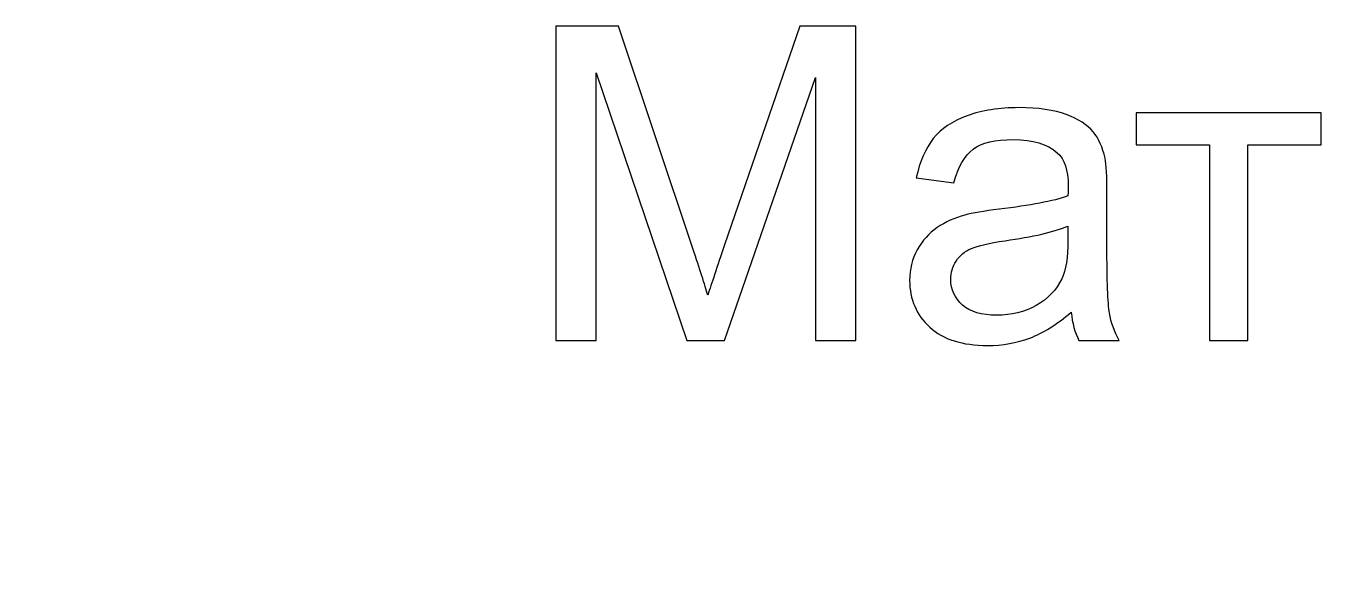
# Model space of a CAD drawing. Header units: centimetres. Extents: x -34 to 236, y -37 to 15.
# Drawn here: x 182.36 to 187.73, y 8.44 to 10.69 of the extents above; entities that cross this region are included whole.
import ezdxf

# ---------------------------------------------------------------- set-up
doc = ezdxf.new("R2010")
doc.units = ezdxf.units.CM
doc.header["$MEASUREMENT"] = 0
doc.layers.add('layer 1', color=7, linetype='Continuous')

msp = doc.modelspace()

# ---------------------------------------------------------------- linework, layer by layer
at = {"layer": 'layer 1', "color": 114, "lineweight": 5}
msp.add_open_spline([(220.02528, -7.78406), (220.57756, -7.78406), (221.02527, -8.23178), (221.02527, -8.78406), (221.02527, -8.78406), (221.02527, -9.33634), (220.57756, -9.78406), (220.02527, -9.78406), (220.02527, -9.78406), (220.02527, -9.78406), (220.02527, -8.58406), (220.02527, -8.58406), (220.02527, -8.58406), (220.02527, -8.58406), (219.72047, -8.58406), (219.72047, -8.58406), (219.72047, -8.58406), (219.72047, -8.58406), (219.62527, -8.58406), (219.62527, -8.58406), (219.62527, -8.58406), (219.62527, -8.58406), (219.62527, -9.78406), (219.62527, -9.78406), (219.62527, -9.78406), (219.62527, -9.78406), (206.72047, -9.78406), (206.72047, -9.78406), (206.72047, -9.78406), (206.72047, -9.78406), (206.72047, -8.58406), (206.72047, -8.58406), (206.72047, -8.58406), (206.72047, -8.58406), (206.41567, -8.58406), (206.41567, -8.58406), (206.41567, -8.58406), (206.41567, -8.58406), (206.32047, -8.58406), (206.32047, -8.58406), (206.32047, -8.58406), (206.32047, -8.58406), (206.32047, -9.78406), (206.32047, -9.78406), (206.32047, -9.78406), (206.32047, -9.78406), (195.52528, -9.78406), (195.52528, -9.78406), (195.52528, -9.78406), (190.85834, -9.78406), (186.30699, -8.33218), (182.50215, -5.62968), (182.50215, -5.62968), (182.39688, -5.5549), (182.36087, -5.41511), (182.41691, -5.29878), (182.41691, -5.29878), (182.47296, -5.18246), (182.60472, -5.1235), (182.72881, -5.15922), (182.72881, -5.15922), (183.49338, -5.37936), (184.27248, -5.54525), (185.06032, -5.6557), (185.06032, -5.6557), (185.06032, -5.6557), (185.06032, -6.46878), (185.06032, -6.46878), (185.06032, -6.46878), (185.06032, -6.46878), (185.15552, -6.46878), (185.15552, -6.46878), (185.15552, -6.46878), (185.15552, -6.46878), (185.46032, -6.46878), (185.46032, -6.46878), (185.46032, -6.46878), (185.46032, -6.46878), (185.46032, -5.70693), (185.46032, -5.70693), (185.46032, -5.70693), (185.72637, -5.73777), (185.99311, -5.7623), (186.26032, -5.78048), (186.26032, -5.78048), (186.26032, -5.78048), (186.26032, -6.58048), (186.26032, -6.58048), (186.26032, -6.58048), (186.26032, -6.58048), (186.56512, -6.58048), (186.56512, -6.58048), (186.56512, -6.58048), (186.56512, -6.58048), (186.66032, -6.58048), (186.66032, -6.58048), (186.66032, -6.58048), (186.66032, -6.58048), (186.66032, -5.80272), (186.66032, -5.80272), (186.66032, -5.80272), (190.26244, -5.96221), (193.82225, -4.96652), (196.81952, -2.95926), (196.81952, -2.95926), (196.81952, -2.95926), (195.7682, -2.20207), (195.7682, -2.20207), (195.7682, -2.20207), (195.7682, -2.20207), (195.98028, 1.10536), (195.98028, 1.10536), (195.98028, 1.10536), (195.98028, 1.10536), (198.66959, -0.83156), (198.66959, -0.83156), (198.66959, -0.83156), (198.66959, -0.83156), (198.62242, -1.56728), (198.62242, -1.56728), (198.62242, -1.56728), (199.03936, -1.19799), (199.4378, -0.80833), (199.81629, -0.39972), (199.81629, -0.39972), (199.81629, -0.39972), (198.33249, 0.71614), (198.33249, 0.71614), (198.33249, 0.71614), (198.33249, 0.71614), (198.64656, 4.41706), (198.64656, 4.41706), (198.64656, 4.41706), (198.64656, 4.41706), (201.61503, 2.18467), (201.61503, 2.18467), (201.61503, 2.18467), (201.61503, 2.18467), (201.54839, 1.39938), (201.54839, 1.39938), (201.54839, 1.39938), (201.87353, 1.68792), (202.21175, 1.96138), (202.56197, 2.21889), (202.56197, 2.21889), (202.56197, 2.21889), (201.12852, 3.98087), (201.12852, 3.98087), (201.12852, 3.98087), (201.12852, 3.98087), (202.32403, 7.49742), (202.32403, 7.49742), (202.32403, 7.49742), (202.32403, 7.49742), (204.668, 4.61624), (204.668, 4.61624), (204.668, 4.61624), (204.668, 4.61624), (204.20802, 3.26323), (204.20802, 3.26323), (204.20802, 3.26323), (204.75044, 3.55723), (205.31143, 3.81558), (205.88744, 4.03664), (205.88744, 4.03664), (205.88744, 4.03664), (204.48717, 6.10251), (204.48717, 6.10251), (204.48717, 6.10251), (204.48717, 6.10251), (206.21499, 10.0244), (206.21499, 10.0244), (206.21499, 10.0244), (206.21499, 10.0244), (208.61954, 6.4769), (208.61954, 6.4769), (208.61954, 6.4769), (208.61954, 6.4769), (207.80159, 4.62028), (207.80159, 4.62028), (207.80159, 4.62028), (208.52143, 4.78538), (209.25305, 4.8941), (209.9898, 4.94544), (209.9898, 4.94544), (209.9898, 4.94544), (209.01996, 6.685), (209.01996, 6.685), (209.01996, 6.685), (209.01996, 6.685), (211.21981, 10.69222), (211.21981, 10.69222), (211.21981, 10.69222), (211.21981, 10.69222), (213.44585, 6.69948), (213.44585, 6.69948), (213.44585, 6.69948), (213.44585, 6.69948), (212.45924, 4.90229), (212.45924, 4.90229), (212.45924, 4.90229), (213.03383, 4.84202), (213.6042, 4.74675), (214.16719, 4.61702), (214.16719, 4.61702), (214.16719, 4.61702), (213.76827, 6.239), (213.76827, 6.239), (213.76827, 6.239), (213.76827, 6.239), (216.91604, 9.22341), (216.91604, 9.22341), (216.91604, 9.22341), (216.91604, 9.22341), (217.95198, 5.01129), (217.95198, 5.01129), (217.95198, 5.01129), (217.95198, 5.01129), (216.66526, 3.79134), (216.66526, 3.79134), (216.66526, 3.79134), (217.10998, 3.59701), (217.54445, 3.38002), (217.96696, 3.14123), (217.96696, 3.14123), (217.96696, 3.14123), (218.04544, 4.41753), (218.04544, 4.41753), (218.04544, 4.41753), (218.04544, 4.41753), (221.49306, 6.13505), (221.49306, 6.13505), (221.49306, 6.13505), (221.49306, 6.13505), (221.26887, 2.48901), (221.26887, 2.48901), (221.26887, 2.48901), (221.26887, 2.48901), (219.91593, 1.81501), (219.91593, 1.81501), (219.91593, 1.81501), (220.30296, 1.50166), (220.67326, 1.16818), (221.02527, 0.81594), (221.02527, 0.81594), (221.02527, 0.81594), (221.02527, 0.51594), (221.02527, 0.51594), (221.02527, 0.51594), (221.02527, 0.51594), (203.02528, 0.51594), (203.02528, 0.51594), (203.02528, 0.51594), (203.02528, 0.51594), (203.02528, -7.78406), (203.02528, -7.78406), (203.02528, -7.78406), (203.02528, -7.78406), (220.02528, -7.78406), (220.02528, -7.78406)], degree=3, knots=[0, 0, 0, 0, 0.0153846, 0.0153846, 0.0153846, 0.0153846, 0.0307692, 0.0307692, 0.0307692, 0.0307692, 0.0461538, 0.0461538, 0.0461538, 0.0461538, 0.0615385, 0.0615385, 0.0615385, 0.0615385, 0.0769231, 0.0769231, 0.0769231, 0.0769231, 0.0923077, 0.0923077, 0.0923077, 0.0923077, 0.1076923, 0.1076923, 0.1076923, 0.1076923, 0.1230769, 0.1230769, 0.1230769, 0.1230769, 0.1384615, 0.1384615, 0.1384615, 0.1384615, 0.1538462, 0.1538462, 0.1538462, 0.1538462, 0.1692308, 0.1692308, 0.1692308, 0.1692308, 0.1846154, 0.1846154, 0.1846154, 0.1846154, 0.2, 0.2, 0.2, 0.2, 0.2153846, 0.2153846, 0.2153846, 0.2153846, 0.2307692, 0.2307692, 0.2307692, 0.2307692, 0.2461538, 0.2461538, 0.2461538, 0.2461538, 0.2615385, 0.2615385, 0.2615385, 0.2615385, 0.2769231, 0.2769231, 0.2769231, 0.2769231, 0.2923077, 0.2923077, 0.2923077, 0.2923077, 0.3076923, 0.3076923, 0.3076923, 0.3076923, 0.3230769, 0.3230769, 0.3230769, 0.3230769, 0.3384615, 0.3384615, 0.3384615, 0.3384615, 0.3538462, 0.3538462, 0.3538462, 0.3538462, 0.3692308, 0.3692308, 0.3692308, 0.3692308, 0.3846154, 0.3846154, 0.3846154, 0.3846154, 0.4, 0.4, 0.4, 0.4, 0.4153846, 0.4153846, 0.4153846, 0.4153846, 0.4307692, 0.4307692, 0.4307692, 0.4307692, 0.4461538, 0.4461538, 0.4461538, 0.4461538, 0.4615385, 0.4615385, 0.4615385, 0.4615385, 0.4769231, 0.4769231, 0.4769231, 0.4769231, 0.4923077, 0.4923077, 0.4923077, 0.4923077, 0.5076923, 0.5076923, 0.5076923, 0.5076923, 0.5230769, 0.5230769, 0.5230769, 0.5230769, 0.5384615, 0.5384615, 0.5384615, 0.5384615, 0.5538462, 0.5538462, 0.5538462, 0.5538462, 0.5692308, 0.5692308, 0.5692308, 0.5692308, 0.5846154, 0.5846154, 0.5846154, 0.5846154, 0.6, 0.6, 0.6, 0.6, 0.6153846, 0.6153846, 0.6153846, 0.6153846, 0.6307692, 0.6307692, 0.6307692, 0.6307692, 0.6461538, 0.6461538, 0.6461538, 0.6461538, 0.6615385, 0.6615385, 0.6615385, 0.6615385, 0.6769231, 0.6769231, 0.6769231, 0.6769231, 0.6923077, 0.6923077, 0.6923077, 0.6923077, 0.7076923, 0.7076923, 0.7076923, 0.7076923, 0.7230769, 0.7230769, 0.7230769, 0.7230769, 0.7384615, 0.7384615, 0.7384615, 0.7384615, 0.7538462, 0.7538462, 0.7538462, 0.7538462, 0.7692308, 0.7692308, 0.7692308, 0.7692308, 0.7846154, 0.7846154, 0.7846154, 0.7846154, 0.8, 0.8, 0.8, 0.8, 0.8153846, 0.8153846, 0.8153846, 0.8153846, 0.8307692, 0.8307692, 0.8307692, 0.8307692, 0.8461538, 0.8461538, 0.8461538, 0.8461538, 0.8615385, 0.8615385, 0.8615385, 0.8615385, 0.8769231, 0.8769231, 0.8769231, 0.8769231, 0.8923077, 0.8923077, 0.8923077, 0.8923077, 0.9076923, 0.9076923, 0.9076923, 0.9076923, 0.9230769, 0.9230769, 0.9230769, 0.9230769, 0.9384615, 0.9384615, 0.9384615, 0.9384615, 0.9538462, 0.9538462, 0.9538462, 0.9538462, 0.9692308, 0.9692308, 0.9692308, 0.9692308, 0.9846154, 0.9846154, 0.9846154, 0.9846154, 1, 1, 1, 1], dxfattribs=at)
at = {"layer": 'layer 1'}
for points, knots in [([(184.5334, 9.40401), (184.5334, 9.40401), (184.5334, 10.69192), (184.5334, 10.69192), (184.5334, 10.69192), (184.5334, 10.69192), (184.79008, 10.69192), (184.79008, 10.69192), (184.79008, 10.69192), (184.79008, 10.69192), (185.09474, 9.78004), (185.09474, 9.78004), (185.09474, 9.78004), (185.12293, 9.69518), (185.14362, 9.63161), (185.15621, 9.58932), (185.15621, 9.58932), (185.1709, 9.6361), (185.19369, 9.70507), (185.22488, 9.79593), (185.22488, 9.79593), (185.22488, 9.79593), (185.53314, 10.69192), (185.53314, 10.69192), (185.53314, 10.69192), (185.53314, 10.69192), (185.76253, 10.69192), (185.76253, 10.69192), (185.76253, 10.69192), (185.76253, 10.69192), (185.76253, 9.40401), (185.76253, 9.40401), (185.76253, 9.40401), (185.76253, 9.40401), (185.59821, 9.40401), (185.59821, 9.40401), (185.59821, 9.40401), (185.59821, 9.40401), (185.59821, 10.48201), (185.59821, 10.48201), (185.59821, 10.48201), (185.59821, 10.48201), (185.22398, 9.40401), (185.22398, 9.40401), (185.22398, 9.40401), (185.22398, 9.40401), (185.07015, 9.40401), (185.07015, 9.40401), (185.07015, 9.40401), (185.07015, 9.40401), (184.69772, 10.5003), (184.69772, 10.5003), (184.69772, 10.5003), (184.69772, 10.5003), (184.69772, 9.40401), (184.69772, 9.40401), (184.69772, 9.40401), (184.69772, 9.40401), (184.5334, 9.40401), (184.5334, 9.40401)], [0, 0, 0, 0, 0.0666667, 0.0666667, 0.0666667, 0.0666667, 0.1333333, 0.1333333, 0.1333333, 0.1333333, 0.2, 0.2, 0.2, 0.2, 0.2666667, 0.2666667, 0.2666667, 0.2666667, 0.3333333, 0.3333333, 0.3333333, 0.3333333, 0.4, 0.4, 0.4, 0.4, 0.4666667, 0.4666667, 0.4666667, 0.4666667, 0.5333333, 0.5333333, 0.5333333, 0.5333333, 0.6, 0.6, 0.6, 0.6, 0.6666667, 0.6666667, 0.6666667, 0.6666667, 0.7333333, 0.7333333, 0.7333333, 0.7333333, 0.8, 0.8, 0.8, 0.8, 0.8666667, 0.8666667, 0.8666667, 0.8666667, 0.9333333, 0.9333333, 0.9333333, 0.9333333, 1, 1, 1, 1]), ([(186.64622, 9.51916), (186.58745, 9.46938), (186.53108, 9.4343), (186.4771, 9.41361), (186.4771, 9.41361), (186.42283, 9.39321), (186.36465, 9.38302), (186.30258, 9.38302), (186.30258, 9.38302), (186.20003, 9.38302), (186.12147, 9.40791), (186.06629, 9.45799), (186.06629, 9.45799), (186.01142, 9.50806), (185.98383, 9.57223), (185.98383, 9.6499), (185.98383, 9.6499), (185.98383, 9.69578), (185.99403, 9.73746), (186.01502, 9.77524), (186.01502, 9.77524), (186.03571, 9.81302), (186.06299, 9.84331), (186.09658, 9.8661), (186.09658, 9.8661), (186.13046, 9.88889), (186.16824, 9.90628), (186.21053, 9.91797), (186.21053, 9.91797), (186.24141, 9.92607), (186.28819, 9.93417), (186.35086, 9.94166), (186.35086, 9.94166), (186.4786, 9.95695), (186.57276, 9.97495), (186.63303, 9.99624), (186.63303, 9.99624), (186.63363, 10.01783), (186.63393, 10.03162), (186.63393, 10.03732), (186.63393, 10.03732), (186.63393, 10.10179), (186.61894, 10.14737), (186.58895, 10.17346), (186.58895, 10.17346), (186.54877, 10.20944), (186.4885, 10.22713), (186.40903, 10.22713), (186.40903, 10.22713), (186.33467, 10.22713), (186.27979, 10.21424), (186.24411, 10.18815), (186.24411, 10.18815), (186.20873, 10.16206), (186.18264, 10.11588), (186.16555, 10.04961), (186.16555, 10.04961), (186.16555, 10.04961), (186.01112, 10.0709), (186.01112, 10.0709), (186.01112, 10.0709), (186.02521, 10.13687), (186.0483, 10.19055), (186.08039, 10.23103), (186.08039, 10.23103), (186.11247, 10.27181), (186.15925, 10.3033), (186.22012, 10.32519), (186.22012, 10.32519), (186.28099, 10.34707), (186.35146, 10.35817), (186.43182, 10.35817), (186.43182, 10.35817), (186.51159, 10.35817), (186.57606, 10.34857), (186.62583, 10.32998), (186.62583, 10.32998), (186.67561, 10.31109), (186.71219, 10.2877), (186.73588, 10.25922), (186.73588, 10.25922), (186.75927, 10.23073), (186.77546, 10.19505), (186.78506, 10.15157), (186.78506, 10.15157), (186.79016, 10.12458), (186.79286, 10.076), (186.79286, 10.00583), (186.79286, 10.00583), (186.79286, 10.00583), (186.79286, 9.79503), (186.79286, 9.79503), (186.79286, 9.79503), (186.79286, 9.6478), (186.79616, 9.55484), (186.80305, 9.51616), (186.80305, 9.51616), (186.80965, 9.47718), (186.82314, 9.43969), (186.84293, 9.40401), (186.84293, 9.40401), (186.84293, 9.40401), (186.67771, 9.40401), (186.67771, 9.40401), (186.67771, 9.40401), (186.66152, 9.43669), (186.65072, 9.47508), (186.64622, 9.51916)], [0, 0, 0, 0, 0.037037, 0.037037, 0.037037, 0.037037, 0.0740741, 0.0740741, 0.0740741, 0.0740741, 0.1111111, 0.1111111, 0.1111111, 0.1111111, 0.1481481, 0.1481481, 0.1481481, 0.1481481, 0.1851852, 0.1851852, 0.1851852, 0.1851852, 0.2222222, 0.2222222, 0.2222222, 0.2222222, 0.2592593, 0.2592593, 0.2592593, 0.2592593, 0.2962963, 0.2962963, 0.2962963, 0.2962963, 0.3333333, 0.3333333, 0.3333333, 0.3333333, 0.3703704, 0.3703704, 0.3703704, 0.3703704, 0.4074074, 0.4074074, 0.4074074, 0.4074074, 0.4444444, 0.4444444, 0.4444444, 0.4444444, 0.4814815, 0.4814815, 0.4814815, 0.4814815, 0.5185185, 0.5185185, 0.5185185, 0.5185185, 0.5555556, 0.5555556, 0.5555556, 0.5555556, 0.5925926, 0.5925926, 0.5925926, 0.5925926, 0.6296296, 0.6296296, 0.6296296, 0.6296296, 0.6666667, 0.6666667, 0.6666667, 0.6666667, 0.7037037, 0.7037037, 0.7037037, 0.7037037, 0.7407407, 0.7407407, 0.7407407, 0.7407407, 0.7777778, 0.7777778, 0.7777778, 0.7777778, 0.8148148, 0.8148148, 0.8148148, 0.8148148, 0.8518519, 0.8518519, 0.8518519, 0.8518519, 0.8888889, 0.8888889, 0.8888889, 0.8888889, 0.9259259, 0.9259259, 0.9259259, 0.9259259, 0.962963, 0.962963, 0.962963, 0.962963, 1, 1, 1, 1]), ([(186.9131, 10.33688), (186.9131, 10.33688), (187.67145, 10.33688), (187.67145, 10.33688), (187.67145, 10.33688), (187.67145, 10.33688), (187.67145, 10.20614), (187.67145, 10.20614), (187.67145, 10.20614), (187.67145, 10.20614), (187.37099, 10.20614), (187.37099, 10.20614), (187.37099, 10.20614), (187.37099, 10.20614), (187.37099, 9.40401), (187.37099, 9.40401), (187.37099, 9.40401), (187.37099, 9.40401), (187.21357, 9.40401), (187.21357, 9.40401), (187.21357, 9.40401), (187.21357, 9.40401), (187.21357, 10.20614), (187.21357, 10.20614), (187.21357, 10.20614), (187.21357, 10.20614), (186.9131, 10.20614), (186.9131, 10.20614), (186.9131, 10.20614), (186.9131, 10.20614), (186.9131, 10.33688), (186.9131, 10.33688)], [0, 0, 0, 0, 0.125, 0.125, 0.125, 0.125, 0.25, 0.25, 0.25, 0.25, 0.375, 0.375, 0.375, 0.375, 0.5, 0.5, 0.5, 0.5, 0.625, 0.625, 0.625, 0.625, 0.75, 0.75, 0.75, 0.75, 0.875, 0.875, 0.875, 0.875, 1, 1, 1, 1]), ([(186.63303, 9.87239), (186.57546, 9.8487), (186.4894, 9.82891), (186.37485, 9.81242), (186.37485, 9.81242), (186.30978, 9.80313), (186.2636, 9.79263), (186.23691, 9.78094), (186.23691, 9.78094), (186.20993, 9.76924), (186.18894, 9.75215), (186.17454, 9.72936), (186.17454, 9.72936), (186.15985, 9.70687), (186.15235, 9.68198), (186.15235, 9.65439), (186.15235, 9.65439), (186.15235, 9.61211), (186.16854, 9.57703), (186.20033, 9.54884), (186.20033, 9.54884), (186.23212, 9.52096), (186.27889, 9.50686), (186.34037, 9.50686), (186.34037, 9.50686), (186.40124, 9.50686), (186.45551, 9.52006), (186.50289, 9.54674), (186.50289, 9.54674), (186.55027, 9.57343), (186.58535, 9.61001), (186.60754, 9.65619), (186.60754, 9.65619), (186.62463, 9.69188), (186.63303, 9.74465), (186.63303, 9.81422), (186.63303, 9.81422), (186.63303, 9.81422), (186.63303, 9.87239), (186.63303, 9.87239)], [0, 0, 0, 0, 0.1, 0.1, 0.1, 0.1, 0.2, 0.2, 0.2, 0.2, 0.3, 0.3, 0.3, 0.3, 0.4, 0.4, 0.4, 0.4, 0.5, 0.5, 0.5, 0.5, 0.6, 0.6, 0.6, 0.6, 0.7, 0.7, 0.7, 0.7, 0.8, 0.8, 0.8, 0.8, 0.9, 0.9, 0.9, 0.9, 1, 1, 1, 1])]:
    msp.add_open_spline(points, degree=3, knots=knots, dxfattribs=at)

doc.saveas('drawing.dxf')
